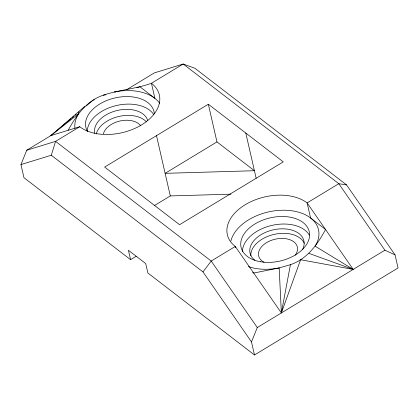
<?xml version="1.0" encoding="UTF-8"?>
<svg xmlns="http://www.w3.org/2000/svg" width="419" height="419" viewBox="0 0 419 419"><rect width="100%" height="100%" fill="white"/><g stroke="black" fill="none" stroke-linecap="round" stroke-linejoin="round"><path stroke-width="0.63" d="M290.425 264.677L279.164 267.93L281.364 312.946L300.606 259.717L353.207 269.401L307.117 202.911L310.568 217.98L325.553 229.507C317.555 244.361 307.158 259.089 290.425 264.677L281.364 312.946L235.274 246.456A44.995 28.502 -12.9 0 1 245.235 204.718A44.995 28.502 -12.9 0 1 307.117 202.911L338.803 183.705L346.544 184.894L395.049 254.867L398.05 267.966L254.49 354.982L147.865 272.973L145.707 263.556L128.418 250.258L130.576 259.675L136.149 256.297M130.576 259.675L23.951 177.672L20.95 164.573L51.291 155.239L55.58 141.365L79.72 126.732A44.917 28.45 -12.9 0 0 141.491 124.93A44.917 28.45 -12.9 0 0 151.437 83.266L183.187 64.018L194.851 68.229L346.544 184.894M20.95 164.573L26.748 150.232L52.558 134.588M254.49 354.982L251.489 341.883L257.287 327.538L384.899 250.195L395.049 254.867M84.722 106.447L50.888 135.599L68.156 130.299C76.206 115.497 86.565 100.77 103.284 95.197C118.986 89.807 135.824 88.969 151.437 83.266L154.889 98.334L139.936 86.791L136.84 87.744M251.489 341.883L202.985 271.91L211.197 261.047L235.274 246.456L235.562 247.713M71.256 118.493L50.888 135.599L78.662 113.68A44.917 28.45 -12.9 0 0 74.933 128.319M72.251 117.66L73.744 116.409M75.231 115.157L76.227 114.324M78.212 112.653L79.207 111.821M86.162 105.981L93.118 100.141L94.375 99.801M126.501 89.766L154.354 72.885L183.187 64.018L338.803 183.705L384.899 250.195M208.332 104.231L104.65 167.071L179.578 224.699L283.26 161.854L208.332 104.231L216.963 141.91L254.427 170.722L165.123 173.33L216.963 141.91M154.134 205.734L170.297 195.935L230.921 194.165M68.156 130.299L79.72 126.732M26.748 150.232L55.58 141.365L211.197 261.047L257.287 327.538M103.284 95.197L105.855 94.788M115.764 91.971L114.518 91.944A44.917 28.45 -12.9 0 1 159.707 103.252M309.018 253.406L353.207 269.401L315.088 246.157A44.995 28.502 -12.9 0 0 287.34 210.328A44.995 28.502 -12.9 0 0 230.89 241.035M252.678 272.256L253.71 273.052L279.164 267.93A44.995 28.502 -12.9 0 1 248.378 266.589M51.291 155.239L202.985 271.91M245.796 133.043L256.15 178.258M156.491 135.651L170.297 195.935M103.404 133.839A19.871 12.586 -12.9 0 1 120.311 120.918A19.871 12.586 -12.9 0 1 140.7 125.8M264.033 262.268A19.861 12.58 -12.9 0 1 262.985 245.288A19.861 12.58 -12.9 0 1 288.974 239.406A19.861 12.58 -12.9 0 1 295.201 255.218M242.449 251.594A34.966 22.144 -12.9 0 1 271.077 225.595A34.966 22.144 -12.9 0 1 309.363 235.122M254.935 260.304A27.612 17.488 -12.9 0 1 273.288 229.832A27.612 17.488 -12.9 0 1 302.46 249.687M87.236 131.063A34.966 22.144 -12.9 0 1 115.874 105.667A34.966 22.144 -12.9 0 1 153.831 114.706M94.783 133.289A27.245 17.258 -12.9 0 1 117.058 110.527A27.245 17.258 -12.9 0 1 147.755 120.572M87.456 131.357A34.966 22.144 -12.9 0 1 113.12 98.397A34.966 22.144 -12.9 0 1 154.318 113.565M250.824 255.773A27.612 17.488 -12.9 0 1 273.874 234.457A27.612 17.488 -12.9 0 1 304.236 243.25M96.265 133.918A27.245 17.258 -12.9 0 1 118.441 116.555A27.245 17.258 -12.9 0 1 146.435 121.877M260.314 261.723A34.966 22.144 -12.9 0 0 309.5 233.079A34.966 22.144 -12.9 0 0 255.674 223.521A34.966 22.144 -12.9 0 0 260.314 261.723"/></g></svg>
